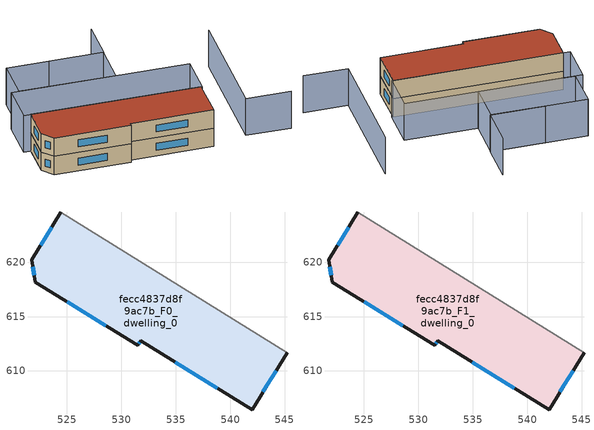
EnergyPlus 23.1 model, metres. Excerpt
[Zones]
fecc4837d8f9ac7b_F0_dwelling_0
 floor ground (EU_floor_Construction): 545.21,611.66 542,606.46 531.78,612.76 531.53,612.35 522.1,618.16 521.75,620.21 524.45,624.55 z0
 wall outside (EU_wall_Construction): 524.45,624.55 521.75,620.21 522.1,618.16 531.53,612.35 531.78,612.76 542,606.46 545.21,611.66 z0:3
 wall adiabatic (EU_wall_Construction): 545.21,611.66 524.45,624.55 z0:3
 window (EU_Window_Construction): 523.61,623.2 522.59,621.56 / 543,608.08 544.21,610.04 / 534.97,610.8 538.82,608.42 / 531.61,612.48 531.7,612.63 / 525.03,616.35 528.59,614.16 / 521.86,619.57 521.99,618.8 z0.93:2.07
fecc4837d8f9ac7b_F1_dwelling_0
 floor to fecc4837d8f9ac7b_F0_dwelling_0 (EU_floor_Construction): 545.21,611.66 542,606.46 531.78,612.76 531.53,612.35 522.1,618.16 521.75,620.21 524.45,624.55 z3
 wall outside (EU_wall_Construction): 524.45,624.55 521.75,620.21 522.1,618.16 531.53,612.35 531.78,612.76 542,606.46 545.21,611.66 z3:6
 wall adiabatic (EU_wall_Construction): 545.21,611.66 524.45,624.55 z3:6
 window (EU_Window_Construction): 523.61,623.2 522.59,621.56 / 543,608.08 544.21,610.04 / 534.97,610.8 538.82,608.42 / 531.61,612.48 531.7,612.63 / 525.03,616.35 528.59,614.16 / 521.86,619.57 521.99,618.8 z3.93:5.07
 roof outside (EU_roof_Construction): 542,606.46 545.21,611.66 524.45,624.55 521.75,620.21 522.1,618.16 531.53,612.35 531.78,612.76 z6
shading: 546.08,632.64 542.86,627.47 / 542.86,627.47 531,634.83 / 552.55,601.61 547.06,605.05 / 547.06,605.05 556.68,620.39 / 539.58,622.33 527.73,629.69 / 527.73,629.69 530.94,634.87 / 530.94,634.87 542.79,627.51 / 542.79,627.51 539.58,622.33 / 545.37,611.56 523.58,625.09 / 523.58,625.09 526.8,630.27 / 526.8,630.27 548.58,616.74 / 548.58,616.74 545.37,611.56 z0:6
[Building]
EU S2 Campaign: North Axis=0; Terrain=City; Solar Distribution=FullExterior
[Site:Location]
Montreal-Trudeau.Intl.AP: Latitude=45.4667; Longitude=-73.75; Time Zone=-5; Elevation=36
[SizingPeriod:WeatherFileDays]
AnnualSizingPeriod: Begin Month=1; Begin Day of Month=1; End Month=12; End Day of Month=31; Day of Week for Start Day=Monday; Use Weather File Daylight Saving Period=No; Use Weather File Rain and Snow Indicators=No
[MATERIAL]
EU_InternalMass_Material: Roughness=MediumRough; Thickness=0.1; Conductivity=1; Density=1800; Specific Heat=900; Thermal Absorptance=0.9; Solar Absorptance=0.7; Visible Absorptance=0.7
[MATERIAL:NOMASS] Roughness=MediumRough; Thermal Absorptance=0.9; Solar Absorptance=0.7; Visible Absorptance=0.7
Name | Thermal Resistance
EU_wall_NoMass; EU_floor_NoMass | 1.51479
EU_roof_NoMass | 2.84114
[WINDOWMATERIAL:SIMPLEGLAZINGSYSTEM]
EU_Window_SimpleGlazing: UFactor=3.53504; Solar Heat Gain Coefficient=0.8; Visible Transmittance=0.8
[CONSTRUCTION]
EU_wall_Construction: EU_wall_NoMass
EU_roof_Construction: EU_roof_NoMass
EU_floor_Construction: EU_floor_NoMass
EU_Window_Construction: EU_Window_SimpleGlazing
EU_InternalMass_Construction: EU_InternalMass_Material
[ZONE] Type=1; Multiplier=1; Ceiling Height=autocalculate; Volume=465.899; Floor Area=autocalculate; Part of Total Floor Area=Yes
fecc4837d8f9ac7b_F0_dwelling_0; fecc4837d8f9ac7b_F1_dwelling_0
[INTERNALMASS] Construction=EU_InternalMass_Construction; Surface Area=155.3
Name | Zone or ZoneList
fecc4837d8f9ac7b_F0_dwelling_0_EU_InternalMass | fecc4837d8f9ac7b_F0_dwelling_0
fecc4837d8f9ac7b_F1_dwelling_0_EU_InternalMass | fecc4837d8f9ac7b_F1_dwelling_0
[OTHEREQUIPMENT] Fuel Type=Electricity; Design Level Calculation Method=Watts/Area; Power per Zone Floor Area=1; Fraction Latent=0; Fraction Radiant=0; Fraction Lost=0; Carbon Dioxide Generation Rate=0; EndUse Subcategory=EU_Step8_InternalGains
Name | Zone or ZoneList or Space or SpaceList | Schedule
EU_Step8_InternalGain_fecc4837d8f9ac7b_F0_dwelling_0_f000 | fecc4837d8f9ac7b_F0_dwelling_0 | EU_Step8_GainSchedule_fecc4837d8f9ac7b_F0_dwelling_0_f000
EU_Step8_InternalGain_fecc4837d8f9ac7b_F1_dwelling_0_f000 | fecc4837d8f9ac7b_F1_dwelling_0 | EU_Step8_GainSchedule_fecc4837d8f9ac7b_F1_dwelling_0_f000
[ZONEVENTILATION:DESIGNFLOWRATE] Schedule=EU_AlwaysOn; Design Flow Rate Calculation Method=AirChanges/Hour; Air Changes per Hour=0.775154; Ventilation Type=Natural; Fan Pressure Rise=0; Fan Total Efficiency=1; Constant Term Coefficient=1; Temperature Term Coefficient=0; Velocity Term Coefficient=0; Velocity Squared Term Coefficient=0; Minimum Indoor Temperature=-100; Maximum Indoor Temperature=100; Delta Temperature=-100; Minimum Outdoor Temperature=-100; Maximum Outdoor Temperature=100; Maximum Wind Speed=40
Name | Zone or ZoneList or Space or SpaceList
EU_ConstantAir_fecc4837d8f9ac7b_F0_dwelling_0 | fecc4837d8f9ac7b_F0_dwelling_0
EU_ConstantAir_fecc4837d8f9ac7b_F1_dwelling_0 | fecc4837d8f9ac7b_F1_dwelling_0
[HVACTEMPLATE:THERMOSTAT] Constant Heating Setpoint=20; Constant Cooling Setpoint=50
EU_HeatOnly_fecc4837d8f9ac7b_F0_dwelling_0; EU_HeatOnly_fecc4837d8f9ac7b_F1_dwelling_0
[HVACTEMPLATE:ZONE:IDEALLOADSAIRSYSTEM] System Availability Schedule=EU_AlwaysOn; Maximum Heating Supply Air Temperature=50; Minimum Cooling Supply Air Temperature=13; Maximum Heating Supply Air Humidity Ratio=0.0156; Minimum Cooling Supply Air Humidity Ratio=0.0077; Heating Limit=NoLimit; Cooling Limit=NoLimit; Heating Availability Schedule=EU_AlwaysOn; Cooling Availability Schedule=EU_CoolingOff; Dehumidification Control Type=ConstantSensibleHeatRatio; Cooling Sensible Heat Ratio=0.7; Dehumidification Setpoint=60; Humidification Control Type=None; Humidification Setpoint=30; Outdoor Air Method=None; Outdoor Air Flow Rate per Person=0.00944; Outdoor Air Flow Rate per Zone Floor Area=0; Outdoor Air Flow Rate per Zone=0; Demand Controlled Ventilation Type=None; Outdoor Air Economizer Type=NoEconomizer; Heat Recovery Type=None; Sensible Heat Recovery Effectiveness=0.7; Latent Heat Recovery Effectiveness=0.65
Name | Template Thermostat
fecc4837d8f9ac7b_F0_dwelling_0 | EU_HeatOnly_fecc4837d8f9ac7b_F0_dwelling_0
fecc4837d8f9ac7b_F1_dwelling_0 | EU_HeatOnly_fecc4837d8f9ac7b_F1_dwelling_0
[SIZING:ZONE] Zone Cooling Design Supply Air Temperature Input Method=SupplyAirTemperature; Zone Cooling Design Supply Air Temperature=13; Zone Heating Design Supply Air Temperature Input Method=SupplyAirTemperature; Zone Heating Design Supply Air Temperature=50; Zone Cooling Design Supply Air Humidity Ratio=0.008; Zone Heating Design Supply Air Humidity Ratio=0.008; Cooling Design Air Flow Method=DesignDay; Cooling Design Air Flow Rate=0; Cooling Minimum Air Flow per Zone Floor Area=0.000762; Cooling Minimum Air Flow=0; Cooling Minimum Air Flow Fraction=0.2; Heating Design Air Flow Method=DesignDay; Heating Design Air Flow Rate=0; Heating Maximum Air Flow per Zone Floor Area=0.002032; Heating Maximum Air Flow=0.141576; Heating Maximum Air Flow Fraction=0.3; Account for Dedicated Outdoor Air System=No; Dedicated Outdoor Air System Control Strategy=NeutralSupplyAir; Dedicated Outdoor Air Low Setpoint Temperature for Design=autosize; Dedicated Outdoor Air High Setpoint Temperature for Design=autosize; Zone Load Sizing Method=Sensible Load Only No Latent Load; Zone Latent Cooling Design Supply Air Humidity Ratio Input Method=HumidityRatioDifference; Zone Cooling Design Supply Air Humidity Ratio Difference=0.005; Zone Latent Heating Design Supply Air Humidity Ratio Input Method=HumidityRatioDifference; Zone Humidification Design Supply Air Humidity Ratio Difference=0.005
fecc4837d8f9ac7b_F0_dwelling_0; fecc4837d8f9ac7b_F1_dwelling_0
[SCHEDULE:CONSTANT]
Name | Hourly Value
EU_AlwaysOn | 1
EU_CoolingOff | 0
[SCHEDULE:FILE] Column Number=1; Rows to Skip at Top=0; Number of Hours of Data=8760; Column Separator=Comma; Interpolate to Timestep=No; Minutes per Item=60; Adjust Schedule for Daylight Savings=Yes
Name | File
EU_Step8_GainSchedule_fecc4837d8f9ac7b_F0_dwelling_0_f000 | ../../schedules/fecc4837d8f9ac7b/fecc4837d8f9ac7b_F0_dwelling_0_f000_gain.csv
EU_Step8_GainSchedule_fecc4837d8f9ac7b_F1_dwelling_0_f000 | ../../schedules/fecc4837d8f9ac7b/fecc4837d8f9ac7b_F1_dwelling_0_f000_gain.csv
